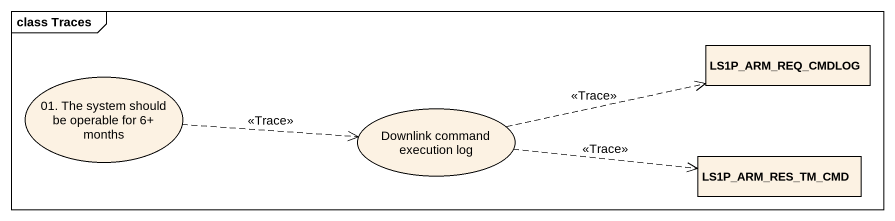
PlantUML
@startuml
mainframe class Traces
allowmixing
hide circle
hide empty members
usecase "01. The system should be operable for 6+ months" as u01_The_system_should_be
class LS1P_ARM_REQ_CMDLOG
usecase "Downlink command execution log" as Downlink_command_execution
class LS1P_ARM_RES_TM_CMD
u01_The_system_should_be .right.> Downlink_command_execution : <<Trace>>
Downlink_command_execution .right.> LS1P_ARM_REQ_CMDLOG : <<Trace>>
Downlink_command_execution .right.> LS1P_ARM_RES_TM_CMD : <<Trace>>
@enduml
